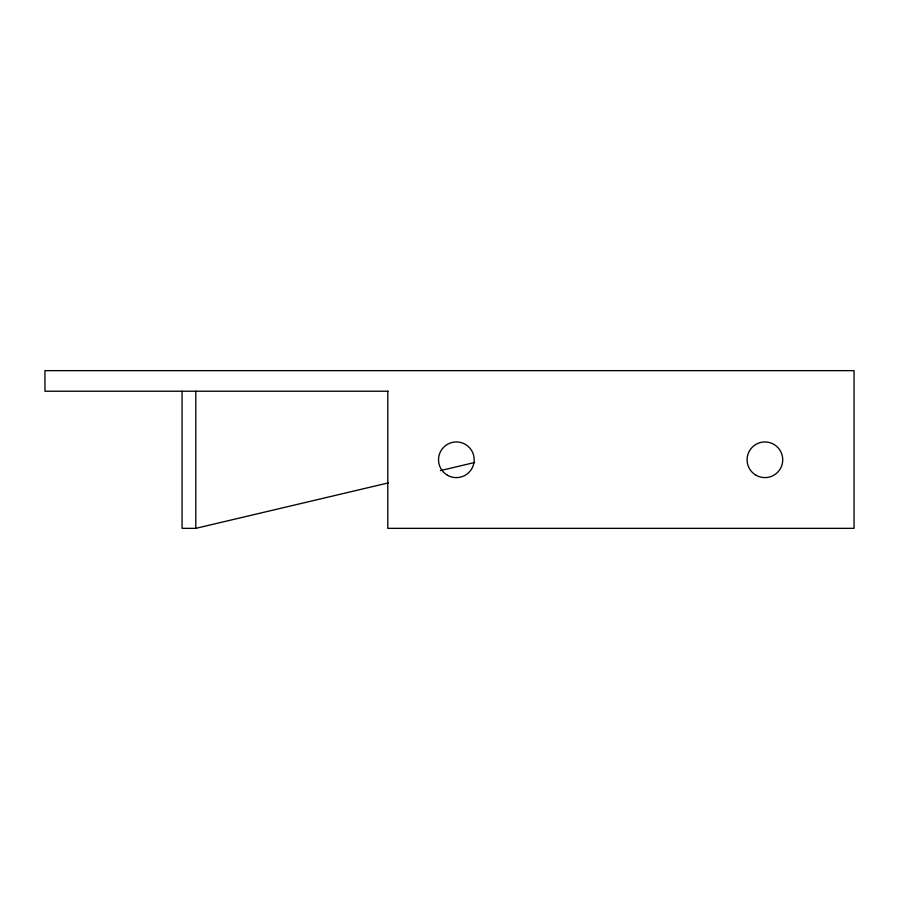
<?xml version="1.0" encoding="UTF-8"?>
<svg xmlns="http://www.w3.org/2000/svg" width="899" height="899" viewBox="0 0 899 899"><rect width="100%" height="100%" fill="white"/><g stroke="black" fill="none" stroke-linecap="round" stroke-linejoin="round"><path stroke-width="1.35" d="M182.081 391.222L182.081 528.354L195.802 528.354L388.48 482.853M440.409 470.593L474.571 462.524M388.132 391.222L44.95 391.222L44.95 370.646L854.05 370.646L854.05 528.354L387.784 528.354L387.784 391.222M195.802 391.222L195.802 528.354M756.003 475.223A17.823 17.823 0 0 0 782.737 459.782A17.823 17.823 0 0 0 756.003 444.342A17.823 17.823 0 0 0 756.003 475.223M447.444 475.223A17.823 17.823 0 0 0 474.189 459.782A17.823 17.823 0 0 0 447.444 444.342A17.823 17.823 0 0 0 447.444 475.223"/></g></svg>
